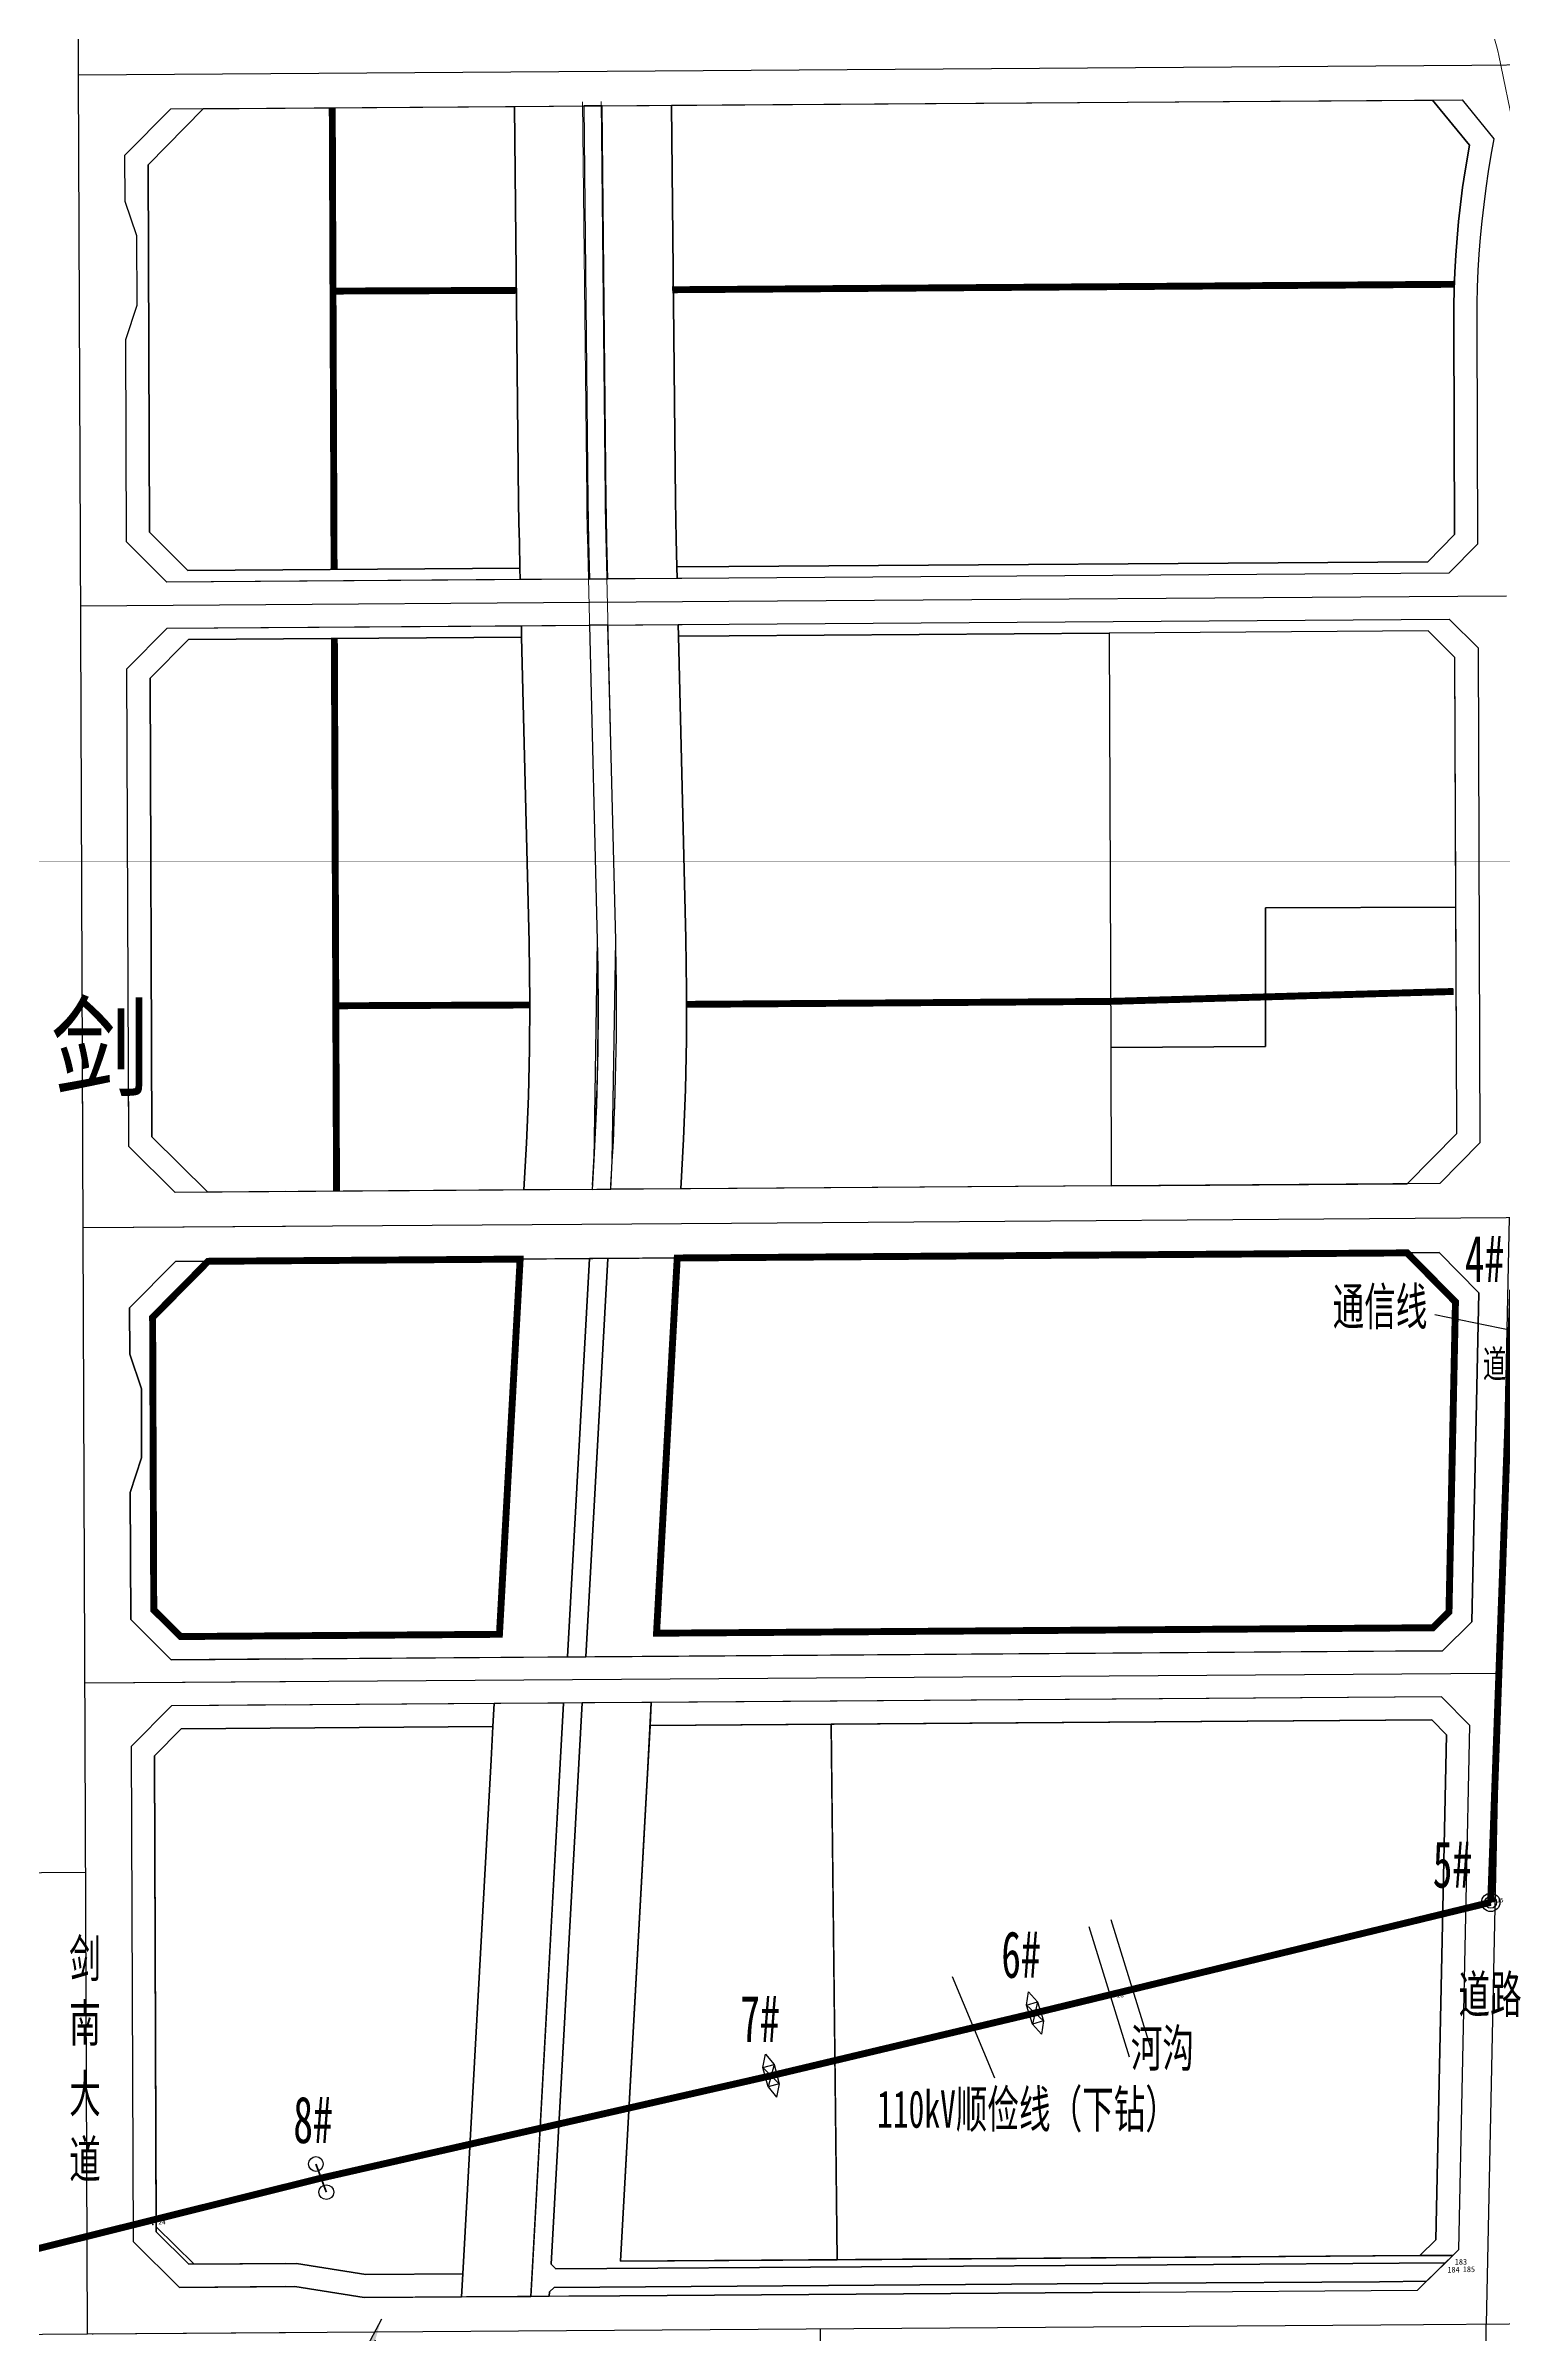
# Model space of a CAD drawing. Header units: inches. Extents: x 10610 to 28805, y 1423 to 10487.
# Drawn here: x 17362 to 17994, y 5409 to 6402 of the extents above; entities that cross this region are included whole.
import ezdxf

# ---------------------------------------------------------------- set-up
doc = ezdxf.new("R2010")
doc.units = ezdxf.units.IN
doc.header["$LTSCALE"] = 10
doc.header["$MEASUREMENT"] = 0
for name, pattern in [('CENTER', [2, 1.25, -0.25, 0.25, -0.25]), ('DASHED', [0.75, 0.5, -0.25]), ('HIDDENX2', [0.75, 0.5, -0.25])]:
    doc.linetypes.add(name, pattern=pattern)
for name, color, linetype in [('1河流-岸线', 4, 'Continuous'), ('1道路中线', 7, 'CENTER'), ('1道路名称', 7, 'Continuous'), ('1道路红线', 7, 'Continuous'), ('80m线', 7, 'DASHED'), ('B-C', 233, 'Continuous'), ('B-C2', 220, 'Continuous'), ('B-C51', 241, 'Continuous'), ('B-E1', 151, 'Continuous'), ('B-G1', 94, 'Continuous'), ('B-G12', 102, 'Continuous'), ('B-R21', 51, 'Continuous'), ('bo', 1, 'Continuous'), ('Error_Layer', 7, 'Continuous'), ('测量数据', 250, 'Continuous'), ('粘贴', 7, 'Continuous'), ('街头绿地', 3, 'Continuous'), ('锦能图框', 7, 'Continuous')]:
    doc.layers.add(name, color=color, linetype=linetype)
doc.styles.add('GTF_XW', font='', dxfattribs={"width": 0.85})
doc.styles.get("Standard").update_dxf_attribs({"font": ''})
doc.styles.add('宋体', font='', dxfattribs={"width": 0.9})
doc.styles.get('GTF_XW').set_extended_font_data('SimSun')
doc.styles.get('Standard').set_extended_font_data('SimSun')
doc.styles.get('宋体').set_extended_font_data('SimSun')

# ---------------------------------------------------------------- blocks, each defined once
blk = doc.blocks.new('规划220')
at = {"linetype": 'HIDDENX2'}
blk.add_hatch(color=8, dxfattribs=at).paths.add_polyline_path([(5.07, 23.2), (-8.25, -1.99), (2.14, -1.99), (-4.61, -21.15), (8.48, 1.85), (-1.16, 1.85)])
at = {"color": 8, "linetype": 'HIDDENX2'}
blk.add_lwpolyline([(5.07, 23.2), (-8.25, -1.99), (2.14, -1.99), (-4.61, -21.15), (8.48, 1.85), (-1.16, 1.85)], close=True, dxfattribs=at)
at = {"color": 8, "const_width": 1.09}
for points in [[(9.4, -9.38, 102.191607), (9.03, -9.74, 0.009786)], [(7.71, -7.69, 102.191607), (7.4, -7.98, 0.009786)]]:
    blk.add_lwpolyline(points, format="xyb", close=True, dxfattribs=at)
blk = doc.blocks.new('24527574')
for radius in [3.99, 2.57]:
    blk.add_circle((18272.73, 5492.76), radius)
blk = doc.blocks.new('275275')
at = {"const_width": 1}
blk.add_lwpolyline([(16382.7, 6606.4), (16399, 6606.4)], dxfattribs=at)
for centre in [(16382.7, 6606.4), (16399, 6606.4)]:
    blk.add_circle(centre, 3.99)
blk = doc.blocks.new('2742745745')
at = {"color": 8}
for p in [(17988.233, 5596.725, 0.107), (17988.233, 5596.725, 0.107), (17823.512, 5555.516, -1.11), (17823.512, 5555.516, -1.11), (17763.481, 5542.591, -0.92), (17763.481, 5542.591, -0.92), (17790.58, 5548.72, -0.955), (17790.58, 5548.72, -0.955), (17676.087, 5521.525, -1.574), (17676.087, 5521.525, -1.574), (17480.969, 5477.111, 0.294), (17480.969, 5477.111, 0.294), (17407.887, 5456.992, -3.405), (17407.887, 5456.992, -3.405)]:
    blk.add_point(p, dxfattribs=at)
for s, p in [('J5', (17990.733, 5596.725)), ('Z6', (17793.08, 5548.72)), ('18', (17826.012, 5555.516)), ('22', (17765.981, 5542.591)), ('Z7', (17678.587, 5521.525)), ('Z8', (17483.469, 5477.111)), ('24', (17410.387, 5456.992))]:
    blk.add_text(s, height=2, dxfattribs=at).set_placement(p)

msp = doc.modelspace()

# ---------------------------------------------------------------- linework, layer by layer
for p, q in [((17964.07, 5851.78), (18029.2, 5838.39)), ((17823.48, 5589.27), (17841, 5532.68)), ((17813.93, 5586.31), (17831.44, 5529.73)), ((17754.61, 5564.58), (17773.08, 5520.6)), ((17786.94, 5552.16, -0.95), (17787.77, 5557.93, -0.95)), ((17786.94, 5552.16, -0.95), (17791.68, 5553.6, -0.95)), ((17786.94, 5552.16, -0.95), (17794.22, 5545.28, -0.95)), ((17789.48, 5543.84, -0.95), (17786.94, 5552.16, -0.95)), ((17787.77, 5557.93, -0.95), (17791.68, 5553.6, -0.95)), ((17791.68, 5553.6, -0.95), (17789.48, 5543.84, -0.95)), ((17791.68, 5553.6, -0.95), (17794.22, 5545.28, -0.95)), ((17794.22, 5545.28, -0.95), (17789.48, 5543.84, -0.95)), ((17789.48, 5543.84, -0.95), (17793.39, 5539.51, -0.95)), ((17794.22, 5545.28, -0.95), (17793.39, 5539.51, -0.95)), ((17672.6, 5525.12, -1.57), (17673.69, 5530.85, -1.57)), ((17673.69, 5530.85, -1.57), (17677.4, 5526.35, -1.57)), ((17672.6, 5525.12, -1.57), (17677.4, 5526.35, -1.57)), ((17672.6, 5525.12, -1.57), (17679.57, 5517.93, -1.57)), ((17674.77, 5516.7, -1.57), (17672.6, 5525.12, -1.57)), ((17677.4, 5526.35, -1.57), (17674.77, 5516.7, -1.57)), ((17677.4, 5526.35, -1.57), (17679.57, 5517.93, -1.57)), ((17679.57, 5517.93, -1.57), (17674.77, 5516.7, -1.57)), ((17674.77, 5516.7, -1.57), (17678.49, 5512.2, -1.57)), ((17679.57, 5517.93, -1.57), (17678.49, 5512.2, -1.57))]:
    msp.add_line(p, q)
at = {"const_width": 3, "elevation": 0.11}
for points in [[(17988.23, 5596.73), (17997.69, 5860.98), (18167.99, 5861.95)], [(17988.23, 5596.73), (17790.58, 5548.72), (17676.09, 5521.52), (17480.97, 5477.11), (17257.08, 5421.36), (17052.46, 5372.96), (16900.03, 5221.65), (16746.63, 5067.07), (16437.4, 4758.2), (16322.28, 4641.81), (16231.75, 4485.11), (16131.84, 4531.61), (15975.7, 4450.02), (15758.16, 4415.89), (15547.86, 4378.92), (15337.14, 4342.61), (15124.99, 4305.48), (14909.06, 4267.37), (14685.97, 4275.4)]]:
    msp.add_lwpolyline(points, dxfattribs=at)
at = {"layer": '1河流-岸线', "color": 8, "lineweight": 5}
for p, q in [((17991.73, 6397.83), (17998.5, 6364.95)), ((17604.12, 6206.29), (17602.38, 6377.87)), ((17600.66, 6015.78), (17596.42, 6188.97)), ((17608.65, 6015.97), (17604.42, 6189.16)), ((17598.49, 5907.8), (17599.2, 5920.61)), ((17598.76, 5912.8), (17599.2, 5920.61)), ((17606.5, 5907.86), (17607.18, 5920.17))]:
    msp.add_line(p, q, dxfattribs=at)
msp.add_lwpolyline([(17596.12, 6206.21), (17594.38, 6377.82)], dxfattribs=at)
msp.add_lwpolyline([(17599.2, 5920.61, 0.019904), (17600.66, 6015.78), (17596.42, 6188.97)], format="xyb", dxfattribs=at)
for centre, radius, start, end in [((17907.5, 6380.51), 94, 11.6226, 34.44999), ((17907.5, 6380.51), 86, 11.6226, 34.44999), ((18800.06, 6218.42), 1204, 180.58086, 181.40169), ((18800.06, 6218.42), 1204, 180.58086, 181.40169), ((18800.06, 6218.42), 1196, 180.58086, 181.40169), ((16405.01, 5986.52), 1204, 356.84063, 1.40169), ((16405.01, 5986.52), 1196, 356.84063, 1.40169)]:
    msp.add_arc(centre, radius, start, end, dxfattribs=at)
at = {"layer": '1道路中线', "color": 8, "ltscale": 50}
for p, q in [((17996.22, 5893.77), (17986.2, 5413.69)), ((17378.8, 5609.64), (16478.82, 5604.26)), ((17700.06, 5001.13), (17697.5, 5411.66)), ((17381.95, 5409.33), (17381.95, 5409.45))]:
    msp.add_line(p, q, dxfattribs=at)
for points in [[(17379.6, 5409.43), (17377.55, 5924.49), (17376.52, 6186.64), (17375.57, 6424.53), (17373.73, 6887.73)], [(15461.69, 6374.22), (16475.73, 6382.3), (17375.71, 6389.47), (17980.01, 6393.68), (18010.23, 6393.9), (18375.68, 6396.45)], [(17376.63, 6159.2), (17657.85, 6161.17), (17995.15, 6163.54)], [(17379.6, 5409.43), (17377.55, 5924.49), (17377.4, 5963.88)], [(17379.6, 5409.43), (17377.55, 5924.49), (17377.4, 5963.88)], [(17379.6, 5409.43), (17377.55, 5924.49), (17377.4, 5963.88)], [(17379.6, 5409.43), (17377.55, 5924.49), (17377.4, 5963.88)], [(17379.6, 5409.43), (17377.55, 5924.49), (17377.4, 5963.88)], [(15274.27, 5874.66), (16477.71, 5883.11), (17377.69, 5889.43)], [(16353.62, 5882.24), (16477.71, 5883.11), (17377.69, 5889.43)], [(16353.62, 5882.24), (16477.71, 5883.11), (17377.69, 5889.43)], [(16353.62, 5882.24), (16477.71, 5883.11), (17377.69, 5889.43)], [(16353.62, 5882.24), (16477.71, 5883.11), (17377.69, 5889.43)], [(16399.78, 5882.56), (16477.71, 5883.11), (17377.69, 5889.43)], [(17377.69, 5889.43), (17658.92, 5891.4), (18377.66, 5896.45)], [(17377.69, 5889.43), (17465.5, 5890.04)], [(17377.69, 5889.43), (17465.5, 5890.04)], [(17377.69, 5889.43), (17465.5, 5890.04)], [(17377.69, 5889.43), (17465.5, 5890.04)], [(17377.69, 5889.43), (17465.5, 5890.04)], [(17992.09, 5696.05), (17378.48, 5691.74)], [(17465.43, 5692.35), (17378.48, 5691.74)], [(17465.43, 5692.35), (17378.48, 5691.74)], [(17465.43, 5692.35), (17378.48, 5691.74)], [(17465.43, 5692.35), (17378.48, 5691.74)], [(18379.56, 5416.45), (17940.63, 5413.37), (17379.6, 5409.43)], [(17379.6, 5409.43), (16479.61, 5403.11)], [(17465.5, 5410.03), (17379.6, 5409.43)], [(17465.5, 5410.03), (17379.6, 5409.43)], [(17465.5, 5410.03), (17379.6, 5409.43)], [(17465.5, 5410.03), (17379.6, 5409.43)], [(17465.5, 5410.03), (17379.6, 5409.43)]]:
    msp.add_lwpolyline(points, dxfattribs=at)
at = {"layer": '1道路中线', "color": 8, "ltscale": 50, "flags": 128}
msp.add_lwpolyline([(17987.83, 5003.15), (17986.2, 5413.69)], dxfattribs=at)
at = {"layer": '1道路红线', "color": 8}
for p, q in [((17395.85, 6354.61), (17415.77, 6374.75)), ((17415.77, 6374.75), (17975.85, 6378.66)), ((17975.85, 6378.66), (17989.66, 6361.67)), ((17395.93, 6334.61), (17395.85, 6354.61)), ((17400.99, 6319.63), (17395.93, 6334.61)), ((17401.11, 6289.63), (17400.99, 6319.63)), ((17396.17, 6274.61), (17401.11, 6289.63)), ((17396.51, 6186.84), (17396.17, 6274.61)), ((17982.18, 6281.79), (17982.56, 6185.95)), ((17414.08, 6169.46), (17396.51, 6186.84)), ((17982.56, 6185.95), (17970.11, 6173.37)), ((17657.78, 6171.17), (17414.08, 6169.46)), ((17970.11, 6173.37), (17657.78, 6171.17)), ((17396.73, 6131.84), (17414.16, 6149.46)), ((17414.16, 6149.46), (17657.92, 6151.17)), ((17657.92, 6151.17), (17970.19, 6153.37)), ((17970.19, 6153.37), (17982.74, 6140.95)), ((17982.74, 6140.95), (17983.59, 5926.18)), ((17397.55, 5924.57), (17396.73, 6131.84)), ((17397.55, 5924.57), (17397.4, 5963.88)), ((17417.63, 5904.71), (17397.55, 5924.57)), ((17417.63, 5904.71), (17397.55, 5924.57)), ((17983.59, 5926.18), (17966.16, 5908.56)), ((17966.16, 5908.56), (17417.63, 5904.71)), ((17465.5, 5905.04), (17417.63, 5904.71)), ((17659.03, 5876.4), (17965.9, 5878.56)), ((17983.03, 5861.18), (17965.9, 5878.56)), ((17397.83, 5854.57), (17417.75, 5874.71)), ((17397.83, 5854.57), (17417.75, 5874.71)), ((17417.75, 5874.71), (17659.03, 5876.4)), ((17417.75, 5874.71), (17465.5, 5875.04)), ((17397.91, 5834.57), (17397.83, 5854.57)), ((17397.91, 5834.57), (17397.83, 5854.57)), ((17402.97, 5819.55), (17397.91, 5834.57)), ((17402.97, 5819.55), (17397.91, 5834.57)), ((17403.09, 5789.55), (17402.97, 5819.55)), ((17403.09, 5789.55), (17402.97, 5819.55)), ((17398.15, 5774.57), (17403.09, 5789.55)), ((17398.15, 5774.57), (17403.09, 5789.55)), ((17419.52, 5429.71), (17399.44, 5449.57)), ((17419.52, 5429.71), (17399.44, 5449.57)), ((17469.52, 5430.06), (17419.52, 5429.71)), ((17465.5, 5430.03), (17419.52, 5429.71)), ((17499.55, 5425.27), (17469.52, 5430.06)), ((17610.56, 5426.05), (17499.55, 5425.27)), ((17836.03, 5427.63), (17610.56, 5426.05))]:
    msp.add_line(p, q, dxfattribs=at)
for points in [[(17989.66, 6361.67), (17988.36, 6354.59), (17987.18, 6347.49), (17986.12, 6340.37), (17985.19, 6333.23), (17984.39, 6326.07), (17983.7, 6318.91), (17983.15, 6311.73), (17982.72, 6304.54), (17982.41, 6297.35), (17982.23, 6290.15), (17982.18, 6281.79)], [(17397.55, 5924.57), (17397.4, 5963.88)], [(17397.55, 5924.57), (17397.4, 5963.88)], [(17397.55, 5924.57), (17397.4, 5963.88)], [(17397.55, 5924.57), (17397.4, 5963.88)], [(17417.63, 5904.71), (17397.55, 5924.57)], [(17417.63, 5904.71), (17397.55, 5924.57)], [(17417.63, 5904.71), (17397.55, 5924.57)], [(17417.63, 5904.71), (17397.55, 5924.57)], [(17465.5, 5905.04), (17417.63, 5904.71)], [(17465.5, 5905.04), (17417.63, 5904.71)], [(17465.5, 5905.04), (17417.63, 5904.71)], [(17465.5, 5905.04), (17417.63, 5904.71)], [(17397.83, 5854.57), (17417.75, 5874.71)], [(17397.83, 5854.57), (17417.75, 5874.71)], [(17397.83, 5854.57), (17417.75, 5874.71)], [(17397.83, 5854.57), (17417.75, 5874.71)], [(17417.75, 5874.71), (17465.5, 5875.04)], [(17417.75, 5874.71), (17465.5, 5875.04)], [(17417.75, 5874.71), (17465.5, 5875.04)], [(17417.75, 5874.71), (17465.5, 5875.04)], [(17983.03, 5861.18), (17980.06, 5718.46), (17967.3, 5705.87), (17415.94, 5702), (17398.37, 5719.38), (17398.15, 5774.57)], [(17397.91, 5834.57), (17397.83, 5854.57)], [(17397.91, 5834.57), (17397.83, 5854.57)], [(17397.91, 5834.57), (17397.83, 5854.57)], [(17397.91, 5834.57), (17397.83, 5854.57)], [(17402.97, 5819.55), (17397.91, 5834.57)], [(17402.97, 5819.55), (17397.91, 5834.57)], [(17402.97, 5819.55), (17397.91, 5834.57)], [(17402.97, 5819.55), (17397.91, 5834.57)], [(17403.09, 5789.55), (17402.97, 5819.55)], [(17403.09, 5789.55), (17402.97, 5819.55)], [(17403.09, 5789.55), (17402.97, 5819.55)], [(17403.09, 5789.55), (17402.97, 5819.55)], [(17398.15, 5774.57), (17403.09, 5789.55)], [(17398.15, 5774.57), (17403.09, 5789.55)], [(17398.15, 5774.57), (17403.09, 5789.55)], [(17398.15, 5774.57), (17403.09, 5789.55)], [(17967.3, 5705.87), (17415.94, 5702), (17398.37, 5719.38), (17398.15, 5774.57)], [(17465.5, 5702.35), (17415.94, 5702), (17398.37, 5719.38), (17398.15, 5774.57)], [(17465.5, 5702.35), (17415.94, 5702), (17398.37, 5719.38), (17398.15, 5774.57)], [(17465.5, 5702.35), (17415.94, 5702), (17398.37, 5719.38), (17398.15, 5774.57)], [(17465.5, 5702.35), (17415.94, 5702), (17398.37, 5719.38), (17398.15, 5774.57)], [(17836.03, 5427.63), (17956.51, 5428.48), (17974.37, 5446.1), (17979.12, 5673.46), (17966.88, 5685.87), (17416.02, 5682), (17398.59, 5664.38), (17399.44, 5449.57)], [(17465.5, 5682.35), (17416.02, 5682), (17398.59, 5664.38), (17399.44, 5449.57)], [(17465.5, 5682.35), (17416.02, 5682), (17398.59, 5664.38), (17399.44, 5449.57)], [(17465.5, 5682.35), (17416.02, 5682), (17398.59, 5664.38), (17399.44, 5449.57)], [(17465.5, 5682.35), (17416.02, 5682), (17398.59, 5664.38), (17399.44, 5449.57)], [(17419.52, 5429.71), (17399.44, 5449.57)], [(17419.52, 5429.71), (17399.44, 5449.57)], [(17419.52, 5429.71), (17399.44, 5449.57)], [(17465.5, 5430.03), (17419.52, 5429.71)], [(17465.5, 5430.03), (17419.52, 5429.71)], [(17465.5, 5430.03), (17419.52, 5429.71)], [(17465.5, 5430.03), (17419.52, 5429.71)]]:
    msp.add_lwpolyline(points, dxfattribs=at)
at = {"layer": '1道路红线', "color": 1}
for points in [[(17465.5, 5682.35), (17416.02, 5682), (17398.59, 5664.38), (17399.44, 5449.57)], [(17419.52, 5429.71), (17399.44, 5449.57)]]:
    msp.add_lwpolyline(points, dxfattribs=at)
at = {"layer": '80m线', "color": 8, "ltscale": 150, "const_width": 3, "flags": 128}
for points in [[(17485.77, 6375.24), (17486.5, 6191.35), (17486.56, 6174.97)], [(17565.68, 6295.99), (17486.08, 6295.68)], [(17633.2, 6296.26), (17972.46, 6298.63)], [(17486.68, 6144.97), (17486.75, 6128.06), (17487.63, 5905.2)], [(17571.5, 5986), (17487.31, 5985.66)], [(17972.13, 5991.86), (17823.34, 5987.56), (17639.47, 5986.27)]]:
    msp.add_lwpolyline(points, dxfattribs=at)
at = {"layer": 'B-C', "color": 8}
msp.add_lwpolyline([(17969.03, 5669.45), (17962.72, 5675.84), (17702.13, 5674.01), (17702.45, 5646.19), (17704.8, 5441.71), (17957.48, 5443.49), (17964.46, 5450.37)], close=True, dxfattribs=at)
at = {"layer": 'B-C2', "color": 8}
for points in [[(17564.87, 6375.79), (17566.61, 6204.09), (17566.74, 6195.25), (17566.92, 6186.41), (17567.19, 6175.54), (17423.18, 6174.53), (17406.5, 6191.03), (17405.87, 6350.51), (17429.93, 6374.85), (17445.46, 6374.95)], [(17963.03, 6378.57), (17978.98, 6358.96), (17977.12, 6347.87), (17976.06, 6340.57), (17975.12, 6333.26), (17974.32, 6325.93), (17973.64, 6318.58), (17973.09, 6311.23), (17972.67, 6303.87), (17972.38, 6296.5), (17972.21, 6289.13), (17972.18, 6281.75), (17972.54, 6190.05), (17960.93, 6178.3), (17657.75, 6176.17), (17635.19, 6176.02), (17634.9, 6188.08), (17634.73, 6196.43), (17634.61, 6204.78), (17632.87, 6376.26)]]:
    msp.add_lwpolyline(points, close=True, dxfattribs=at)
at = {"layer": 'B-C51', "color": 8}
for points in [[(17972.95, 5857.17), (17951.95, 5878.46), (17659.03, 5876.4), (17635.4, 5876.24), (17626.42, 5713.48), (17942.39, 5715.7), (17963.17, 5715.85), (17970.14, 5722.73)], [(17567.27, 5875.76), (17431.92, 5874.81), (17407.85, 5850.47), (17408.35, 5723.57), (17420.02, 5712.03), (17558.29, 5713)], [(17554.69, 5658.62), (17555.48, 5672.98), (17420.22, 5672.03), (17408.6, 5660.29), (17409.42, 5453.76), (17423.6, 5439.74), (17470.27, 5440.07), (17500.31, 5435.28), (17542.38, 5435.57)], [(17702.13, 5674.01), (17623.61, 5673.46), (17610.78, 5441.05), (17704.8, 5441.71)]]:
    msp.add_lwpolyline(points, close=True, dxfattribs=at)
at = {"layer": 'B-E1', "color": 8}
for points in [[(17602.87, 6376.05), (17594.87, 6375.99), (17596.61, 6204.39, 0.003582), (17596.91, 6187.14), (17597.31, 6170.75), (17605.31, 6170.8), (17604.91, 6187.34, -0.003582), (17604.61, 6204.47)], [(17605.35, 6150.8), (17597.35, 6150.75), (17600.7, 6013.96, -0.019904), (17599.24, 5918.78), (17598.53, 5905.98), (17606.55, 5906.03), (17607.23, 5918.34, 0.019904), (17608.7, 6014.15)]]:
    msp.add_lwpolyline(points, format="xyb", close=True, dxfattribs=at)
for points in [[(17605.34, 5876.02), (17597.33, 5875.97), (17587.79, 5703.21), (17595.81, 5703.27)], [(17847.85, 5439.54), (17582.68, 5437.68), (17580.67, 5439.79), (17592.66, 5657.02), (17594.11, 5683.25), (17586.09, 5683.2), (17584.64, 5656.97), (17571.88, 5425.78), (17579.9, 5425.84), (17580.01, 5427.78), (17581.99, 5429.67), (17839.85, 5431.48), (17940.01, 5432.18), (17960.41, 5432.33), (17968.58, 5440.38)]]:
    msp.add_lwpolyline(points, close=True, dxfattribs=at)
at = {"layer": 'B-G1', "color": 8}
for points in [[(17597.31, 6170.75), (17567.31, 6170.54), (17567.19, 6175.54), (17566.92, 6186.41), (17566.74, 6195.25), (17566.61, 6204.09), (17564.87, 6375.79), (17594.87, 6376), (17596.61, 6204.39), (17596.91, 6187.15)], [(17602.87, 6376.05), (17632.87, 6376.26), (17634.61, 6204.78), (17634.73, 6196.43), (17634.9, 6188.08), (17635.19, 6176.02), (17635.32, 6171.02), (17605.31, 6170.8), (17604.91, 6187.34), (17604.61, 6204.47), (17602.87, 6376.05)], [(17597.35, 6150.75), (17600.7, 6013.96), (17599.24, 5918.78), (17598.53, 5905.98), (17568.84, 5905.77), (17570.04, 5926.08), (17570.88, 5946.42), (17571.37, 5966.76), (17571.51, 5987.11), (17571.16, 6013.22), (17567.92, 6145.54), (17567.8, 6150.54), (17597.35, 6150.78)], [(17605.36, 6150.74), (17635.81, 6151.02), (17635.93, 6146.02), (17639.14, 6014.89), (17639.49, 5992.34), (17639.43, 5970.81), (17639, 5949.27), (17638.19, 5927.75), (17637.01, 5906.25), (17606.55, 5906.03), (17607.23, 5918.34), (17608.7, 6014.15), (17605.35, 6150.8)], [(17937.43, 5705.66), (17967.3, 5705.87), (17980.06, 5718.46), (17983.03, 5861.18), (17965.9, 5878.56), (17951.95, 5878.46), (17972.95, 5857.17), (17970.14, 5722.73), (17963.17, 5715.85), (17942.39, 5715.7), (17626.42, 5713.48), (17635.4, 5876.24), (17605.34, 5876.02), (17595.81, 5703.27)], [(17597.33, 5875.97), (17567.27, 5875.76), (17558.29, 5713), (17420.02, 5712.03), (17408.35, 5723.57), (17407.85, 5850.47), (17431.92, 5874.81), (17417.75, 5874.71), (17397.83, 5854.57), (17397.91, 5834.57), (17402.97, 5819.55), (17403.09, 5789.55), (17398.15, 5774.57), (17398.37, 5719.38), (17415.94, 5702), (17587.79, 5703.21)], [(17556.03, 5682.99), (17416.02, 5682), (17398.59, 5664.38), (17399.44, 5449.57), (17419.52, 5429.71), (17469.52, 5430.06), (17499.55, 5425.27), (17541.83, 5425.57), (17542.38, 5435.57), (17500.31, 5435.28), (17470.27, 5440.07), (17423.6, 5439.74), (17409.42, 5453.76), (17408.6, 5660.29), (17420.22, 5672.03), (17555.48, 5672.98)], [(17542.38, 5435.57), (17541.83, 5425.57), (17571.88, 5425.78), (17572.43, 5435.78), (17584.64, 5656.97), (17586.09, 5683.2), (17556.03, 5682.99), (17555.48, 5672.98), (17554.69, 5658.62)], [(17624.16, 5683.46), (17594.11, 5683.25), (17592.66, 5657.02), (17580.67, 5439.79), (17582.68, 5437.68), (17847.85, 5439.54), (17968.58, 5440.38), (17971.83, 5443.59), (17957.48, 5443.49), (17610.78, 5441.05), (17622.61, 5655.36)], [(17979.12, 5673.46), (17966.88, 5685.87), (17624.16, 5683.46), (17623.61, 5673.46), (17962.72, 5675.84), (17969.03, 5669.45), (17964.46, 5450.37), (17957.48, 5443.49), (17971.83, 5443.59), (17974.37, 5446.1)], [(17960.41, 5432.33), (17940.01, 5432.18), (17839.85, 5431.48), (17581.99, 5429.67), (17580.01, 5427.78), (17579.9, 5425.84), (17610.56, 5426.05), (17836.03, 5427.63), (17956.51, 5428.48)]]:
    msp.add_lwpolyline(points, close=True, dxfattribs=at)
at = {"layer": 'B-G12', "color": 8}
for points in [[(17429.93, 6374.85), (17405.87, 6350.51), (17406.5, 6191.03), (17423.18, 6174.53), (17567.19, 6175.54), (17567.31, 6170.54), (17414.08, 6169.46), (17396.51, 6186.84), (17396.17, 6274.61), (17401.11, 6289.63), (17400.99, 6319.63), (17395.93, 6334.61), (17395.85, 6354.61), (17415.77, 6374.75)], [(17975.85, 6378.66), (17989.66, 6361.67), (17988.36, 6354.59), (17987.18, 6347.49), (17986.12, 6340.37), (17985.19, 6333.23), (17984.39, 6326.07), (17983.7, 6318.91), (17983.15, 6311.73), (17982.72, 6304.54), (17982.41, 6297.35), (17982.23, 6290.15), (17982.18, 6281.79), (17982.56, 6185.95), (17970.11, 6173.37), (17657.78, 6171.17), (17635.32, 6171.02), (17635.19, 6176.02), (17657.75, 6176.17), (17960.93, 6178.3), (17972.54, 6190.05), (17972.18, 6281.75), (17972.21, 6289.13), (17972.38, 6296.5), (17972.67, 6303.87), (17973.09, 6311.23), (17973.64, 6318.58), (17974.32, 6325.93), (17975.12, 6333.26), (17976.06, 6340.57), (17977.12, 6347.87), (17978.98, 6358.96), (17963.03, 6378.57)], [(17414.16, 6149.46), (17567.8, 6150.54), (17567.92, 6145.54), (17423.35, 6144.53), (17406.75, 6127.75), (17407.54, 5928.76), (17431.75, 5904.81), (17417.63, 5904.71), (17397.55, 5924.57), (17396.73, 6131.84)], [(17970.19, 6153.37), (17982.74, 6140.95), (17983.59, 5926.18), (17966.16, 5908.56), (17952, 5908.46), (17973.57, 5930.28), (17973.42, 5968.61), (17972.75, 6136.76), (17961.09, 6148.3), (17822.71, 6147.33), (17657.96, 6146.17), (17635.93, 6146.02), (17635.81, 6151.02), (17657.92, 6151.17)]]:
    msp.add_lwpolyline(points, close=True, dxfattribs=at)
at = {"layer": 'B-R21', "color": 8}
for points in [[(17568.84, 5905.77), (17431.75, 5904.81), (17407.54, 5928.76), (17406.75, 6127.75), (17423.35, 6144.53), (17567.92, 6145.54), (17571.16, 6013.22), (17571.51, 5987.11), (17571.37, 5966.76), (17570.88, 5946.42), (17570.04, 5926.08)], [(17822.71, 6147.33), (17823.42, 5967.56), (17823.66, 5907.56), (17637.01, 5906.25), (17638.19, 5927.75), (17639, 5949.27), (17639.43, 5970.81), (17639.49, 5992.34), (17639.14, 6014.89), (17635.93, 6146.02), (17657.96, 6146.17)], [(17972.75, 6136.76), (17961.09, 6148.3), (17822.71, 6147.33), (17823.42, 5967.56), (17890.49, 5968.05), (17890.49, 6028.07), (17973.18, 6028.39)], [(17890.49, 5968.05), (17823.42, 5967.56), (17823.66, 5907.56), (17952, 5908.46), (17973.57, 5930.28), (17973.42, 5968.61), (17973.18, 6028.39), (17890.49, 6028.07)]]:
    msp.add_lwpolyline(points, close=True, dxfattribs=at)
at = {"layer": 'bo', "color": 8, "const_width": 3, "flags": 128}
for points in [[(17407.85, 5850.47), (17431.92, 5874.81), (17567.27, 5875.76), (17558.29, 5713), (17420.02, 5712.03), (17408.35, 5723.57)], [(17635.4, 5876.24), (17951.95, 5878.46), (17972.95, 5857.17), (17970.14, 5722.73), (17963.17, 5715.85), (17626.42, 5713.48)]]:
    msp.add_lwpolyline(points, close=True, dxfattribs=at)
at = {"layer": 'Error_Layer', "color": 8}
for p, q in [((17965.9, 5878.56), (17951.95, 5878.46)), ((17951.95, 5878.46), (17972.95, 5857.17)), ((17983.03, 5861.18), (17965.9, 5878.56)), ((17605.34, 5876.02), (17595.81, 5703.27)), ((17635.4, 5876.24), (17605.34, 5876.02)), ((17626.42, 5713.48), (17635.4, 5876.24)), ((17972.95, 5857.17), (17970.14, 5722.73)), ((17970.14, 5722.73), (17963.17, 5715.85)), ((17942.39, 5715.7), (17626.42, 5713.48)), ((17963.17, 5715.85), (17942.39, 5715.7)), ((17595.81, 5703.27), (17937.43, 5705.66)), ((17937.43, 5705.66), (17967.3, 5705.87)), ((17624.16, 5683.46), (17623.61, 5673.46)), ((17966.88, 5685.87), (17624.16, 5683.46)), ((17623.61, 5673.46), (17962.72, 5675.84)), ((17962.72, 5675.84), (17969.03, 5669.45)), ((17969.03, 5669.45), (17964.46, 5450.37)), ((17964.46, 5450.37), (17957.48, 5443.49)), ((17957.48, 5443.49), (17971.83, 5443.59)), ((17971.83, 5443.59), (17974.37, 5446.1))]:
    msp.add_line(p, q, dxfattribs=at)
at = {"layer": 'Error_Layer', "color": 1}
for p, q in [((17980.06, 5718.46), (17983.03, 5861.18)), ((17967.3, 5705.87), (17980.06, 5718.46)), ((17979.12, 5673.46), (17966.88, 5685.87)), ((17974.37, 5446.1), (17979.12, 5673.46))]:
    msp.add_line(p, q, dxfattribs=at)
at = {"layer": 'Error_Layer', "color": 8}
for points in [[(17429.93, 6374.85), (17405.87, 6350.51), (17406.5, 6191.03), (17423.18, 6174.53), (17567.19, 6175.54), (17567.31, 6170.54), (17414.08, 6169.46), (17396.51, 6186.84), (17396.17, 6274.61), (17401.11, 6289.63), (17400.99, 6319.63), (17395.93, 6334.61), (17395.85, 6354.61), (17415.77, 6374.75)], [(17564.87, 6375.79), (17566.61, 6204.09), (17566.74, 6195.25), (17566.92, 6186.41), (17567.19, 6175.54), (17423.18, 6174.53), (17406.5, 6191.03), (17405.87, 6350.51), (17429.93, 6374.85), (17445.46, 6374.95)], [(17597.31, 6170.75), (17567.31, 6170.54), (17567.19, 6175.54), (17566.92, 6186.41), (17566.74, 6195.25), (17566.61, 6204.09), (17564.87, 6375.79), (17594.87, 6376), (17596.61, 6204.39), (17596.91, 6187.15)], [(17602.87, 6376.05), (17632.87, 6376.26), (17634.61, 6204.78), (17634.73, 6196.43), (17634.9, 6188.08), (17635.19, 6176.02), (17635.32, 6171.02), (17605.31, 6170.8), (17604.91, 6187.34), (17604.61, 6204.47), (17602.87, 6376.05)], [(17963.03, 6378.57), (17978.98, 6358.96), (17977.12, 6347.87), (17976.06, 6340.57), (17975.12, 6333.26), (17974.32, 6325.93), (17973.64, 6318.58), (17973.09, 6311.23), (17972.67, 6303.87), (17972.38, 6296.5), (17972.21, 6289.13), (17972.18, 6281.75), (17972.54, 6190.05), (17960.93, 6178.3), (17657.75, 6176.17), (17635.19, 6176.02), (17634.9, 6188.08), (17634.73, 6196.43), (17634.61, 6204.78), (17632.87, 6376.26)], [(17975.85, 6378.66), (17989.66, 6361.67), (17988.36, 6354.59), (17987.18, 6347.49), (17986.12, 6340.37), (17985.19, 6333.23), (17984.39, 6326.07), (17983.7, 6318.91), (17983.15, 6311.73), (17982.72, 6304.54), (17982.41, 6297.35), (17982.23, 6290.15), (17982.18, 6281.79), (17982.56, 6185.95), (17970.11, 6173.37), (17657.78, 6171.17), (17635.32, 6171.02), (17635.19, 6176.02), (17657.75, 6176.17), (17960.93, 6178.3), (17972.54, 6190.05), (17972.18, 6281.75), (17972.21, 6289.13), (17972.38, 6296.5), (17972.67, 6303.87), (17973.09, 6311.23), (17973.64, 6318.58), (17974.32, 6325.93), (17975.12, 6333.26), (17976.06, 6340.57), (17977.12, 6347.87), (17978.98, 6358.96), (17963.03, 6378.57)], [(17414.16, 6149.46), (17567.8, 6150.54), (17567.92, 6145.54), (17423.35, 6144.53), (17406.75, 6127.75), (17407.54, 5928.76), (17431.75, 5904.81), (17417.63, 5904.71), (17397.55, 5924.57), (17396.73, 6131.84)], [(17568.84, 5905.77), (17431.75, 5904.81), (17407.54, 5928.76), (17406.75, 6127.75), (17423.35, 6144.53), (17567.92, 6145.54), (17571.16, 6013.22), (17571.51, 5987.11), (17571.37, 5966.76), (17570.88, 5946.42), (17570.04, 5926.08)], [(17597.35, 6150.75), (17600.7, 6013.96), (17599.24, 5918.78), (17598.53, 5905.98), (17568.84, 5905.77), (17570.04, 5926.08), (17570.88, 5946.42), (17571.37, 5966.76), (17571.51, 5987.11), (17571.16, 6013.22), (17567.92, 6145.54), (17567.8, 6150.54), (17597.35, 6150.78)], [(17605.36, 6150.74), (17635.81, 6151.02), (17635.93, 6146.02), (17639.14, 6014.89), (17639.49, 5992.34), (17639.43, 5970.81), (17639, 5949.27), (17638.19, 5927.75), (17637.01, 5906.25), (17606.55, 5906.03), (17607.23, 5918.34), (17608.7, 6014.15), (17605.35, 6150.8)], [(17970.19, 6153.37), (17982.74, 6140.95), (17983.59, 5926.18), (17966.16, 5908.56), (17952, 5908.46), (17973.57, 5930.28), (17973.42, 5968.61), (17972.75, 6136.76), (17961.09, 6148.3), (17822.71, 6147.33), (17657.96, 6146.17), (17635.93, 6146.02), (17635.81, 6151.02), (17657.92, 6151.17)], [(17822.71, 6147.33), (17823.42, 5967.56), (17823.66, 5907.56), (17637.01, 5906.25), (17638.19, 5927.75), (17639, 5949.27), (17639.43, 5970.81), (17639.49, 5992.34), (17639.14, 6014.89), (17635.93, 6146.02), (17657.96, 6146.17)], [(17972.75, 6136.76), (17961.09, 6148.3), (17822.71, 6147.33), (17823.42, 5967.56), (17890.49, 5968.05), (17890.49, 6028.07), (17973.18, 6028.39)], [(17890.49, 5968.05), (17823.42, 5967.56), (17823.66, 5907.56), (17952, 5908.46), (17973.57, 5930.28), (17973.42, 5968.61), (17973.18, 6028.39), (17890.49, 6028.07)], [(17972.95, 5857.17), (17951.95, 5878.46), (17659.03, 5876.4), (17635.4, 5876.24), (17626.42, 5713.48), (17942.39, 5715.7), (17963.17, 5715.85), (17970.14, 5722.73)], [(17597.33, 5875.97), (17567.27, 5875.76), (17558.29, 5713), (17420.02, 5712.03), (17408.35, 5723.57), (17407.85, 5850.47), (17431.92, 5874.81), (17417.75, 5874.71), (17397.83, 5854.57), (17397.91, 5834.57), (17402.97, 5819.55), (17403.09, 5789.55), (17398.15, 5774.57), (17398.37, 5719.38), (17415.94, 5702), (17587.79, 5703.21)], [(17567.27, 5875.76), (17431.92, 5874.81), (17407.85, 5850.47), (17408.35, 5723.57), (17420.02, 5712.03), (17558.29, 5713)], [(17605.34, 5876.02), (17597.33, 5875.97), (17587.79, 5703.21), (17595.81, 5703.27)], [(17556.03, 5682.99), (17416.02, 5682), (17398.59, 5664.38), (17399.44, 5449.57), (17419.52, 5429.71), (17469.52, 5430.06), (17499.55, 5425.27), (17541.83, 5425.57), (17542.38, 5435.57), (17500.31, 5435.28), (17470.27, 5440.07), (17423.6, 5439.74), (17409.42, 5453.76), (17408.6, 5660.29), (17420.22, 5672.03), (17555.48, 5672.98)], [(17542.38, 5435.57), (17541.83, 5425.57), (17571.88, 5425.78), (17572.43, 5435.78), (17584.64, 5656.97), (17586.09, 5683.2), (17556.03, 5682.99), (17555.48, 5672.98), (17554.69, 5658.62)], [(17847.85, 5439.54), (17582.68, 5437.68), (17580.67, 5439.79), (17592.66, 5657.02), (17594.11, 5683.25), (17586.09, 5683.2), (17584.64, 5656.97), (17571.88, 5425.78), (17579.9, 5425.84), (17580.01, 5427.78), (17581.99, 5429.67), (17839.85, 5431.48), (17940.01, 5432.18), (17960.41, 5432.33), (17968.58, 5440.38)], [(17624.16, 5683.46), (17594.11, 5683.25), (17592.66, 5657.02), (17580.67, 5439.79), (17582.68, 5437.68), (17847.85, 5439.54), (17968.58, 5440.38), (17971.83, 5443.59), (17957.48, 5443.49), (17610.78, 5441.05), (17622.61, 5655.36)], [(17554.69, 5658.62), (17555.48, 5672.98), (17420.22, 5672.03), (17408.6, 5660.29), (17409.42, 5453.76), (17423.6, 5439.74), (17470.27, 5440.07), (17500.31, 5435.28), (17542.38, 5435.57)], [(17969.03, 5669.45), (17962.72, 5675.84), (17623.61, 5673.46), (17622.61, 5655.36), (17610.78, 5441.05), (17957.48, 5443.49), (17964.46, 5450.37)], [(17960.41, 5432.33), (17940.01, 5432.18), (17839.85, 5431.48), (17581.99, 5429.67), (17580.01, 5427.78), (17579.9, 5425.84), (17610.56, 5426.05), (17836.03, 5427.63), (17956.51, 5428.48)]]:
    msp.add_lwpolyline(points, close=True, dxfattribs=at)
for points in [[(17602.87, 6376.05), (17594.87, 6375.99), (17596.61, 6204.39, 0.003582), (17596.91, 6187.14), (17597.31, 6170.75), (17605.31, 6170.8), (17604.91, 6187.34, -0.003582), (17604.61, 6204.47)], [(17605.35, 6150.8), (17597.35, 6150.75), (17600.7, 6013.96, -0.019904), (17599.24, 5918.78), (17598.53, 5905.98), (17606.55, 5906.03), (17607.23, 5918.34, 0.019904), (17608.7, 6014.15)]]:
    msp.add_lwpolyline(points, format="xyb", close=True, dxfattribs=at)
at = {"layer": '街头绿地', "color": 8}
for p, q in [((17407.85, 5850.47), (17431.92, 5874.81)), ((17407.85, 5850.47), (17431.92, 5874.81)), ((17409.41, 5455.92), (17425.84, 5439.76)), ((17409.41, 5455.92), (17425.84, 5439.76)), ((17465.5, 5440.03), (17425.84, 5439.76)), ((17465.5, 5440.03), (17425.84, 5439.76))]:
    msp.add_line(p, q, dxfattribs=at)
for points in [[(17465.5, 5712.35), (17420.02, 5712.03), (17408.35, 5723.57), (17407.85, 5850.47)], [(17465.5, 5712.35), (17420.02, 5712.03), (17408.35, 5723.57), (17407.85, 5850.47)], [(17465.5, 5672.35), (17420.22, 5672.03), (17408.6, 5660.29), (17409.41, 5455.92)], [(17465.5, 5672.35), (17420.22, 5672.03), (17408.6, 5660.29), (17409.41, 5455.92)]]:
    msp.add_lwpolyline(points, dxfattribs=at)
at = {"layer": '锦能图框', "color": 0, "const_width": 0.1}
msp.add_lwpolyline([(13834.82, 6048.08), (18880.82, 6048.08), (18880.82, 3998.08), (13834.82, 3998.08)], close=True, dxfattribs=at)

# ---------------------------------------------------------------- block references
for name, p in [('2742745745', (0, 0)), ('2742745745', (0, 0)), ('24527574', (-284.49, 103.97, 0.11))]:
    msp.add_blockref(name, p)
at = {"xscale": 0.7999999999986908, "yscale": 0.8000000000000256, "zscale": 0.8, "rotation": 290.3671096768667}
msp.add_blockref('275275', (7962.57, 15930.62, 0.29), dxfattribs=at)
at = {"layer": '粘贴', "color": 8, "lineweight": 5, "xscale": 4.200000000000728, "yscale": 4.200000000000728, "zscale": 4.2}
msp.add_blockref('规划220', (17485.8, 5318.5), dxfattribs=at)

# ---------------------------------------------------------------- texts
at = {"style": 'GTF_XW', "width": 0.62}
for s, height, p in [('4#', 20.25, (17977.05, 5865.79)), ('通信线', 16.2, (17919.68, 5847.13)), ('5#', 20.25, (17963.1, 5603.09)), ('6#', 20.25, (17775.95, 5564)), ('7#', 20.25, (17662.74, 5536.11)), ('河沟', 16.2, (17832.15, 5525.41)), ('8#', 20.25, (17468.88, 5492.29, 0.14)), ('110kV顺俭线（下钻）', 16.2, (17722.08, 5498.96))]:
    msp.add_text(s, height=height, dxfattribs=at).set_placement(p)
at = {"color": 1, "style": 'GTF_XW', "width": 0.62}
for s, height, p in [('道路', 12, (17984.83, 5824.27)), ('剑', 16.2, (17371.68, 5564.23)), ('道路', 16.2, (17974.27, 5548.71)), ('南', 16.2, (17371.68, 5536.3)), ('大', 16.2, (17371.68, 5505.63)), ('道', 16.2, (17371.68, 5477.18))]:
    msp.add_text(s, height=height, dxfattribs=at).set_placement(p)
at = {"layer": '1道路名称', "color": 8, "style": '宋体', "width": 0.9}
msp.add_text('剑', height=35, rotation=359.99933, dxfattribs=at).set_placement((17363.76, 5950.15))
at = {"layer": '测量数据', "color": 8, "char_height": 2.5, "width": 5, "attachment_point": 1}
for s, insert in [('183', (17972.64, 5442.04, 488.3)), ('184', (17969.44, 5438.64, 488.29)), ('185', (17976.11, 5438.82, 488.31))]:
    msp.add_mtext(s, dxfattribs=dict(at, insert=insert))

doc.saveas('drawing.dxf')
